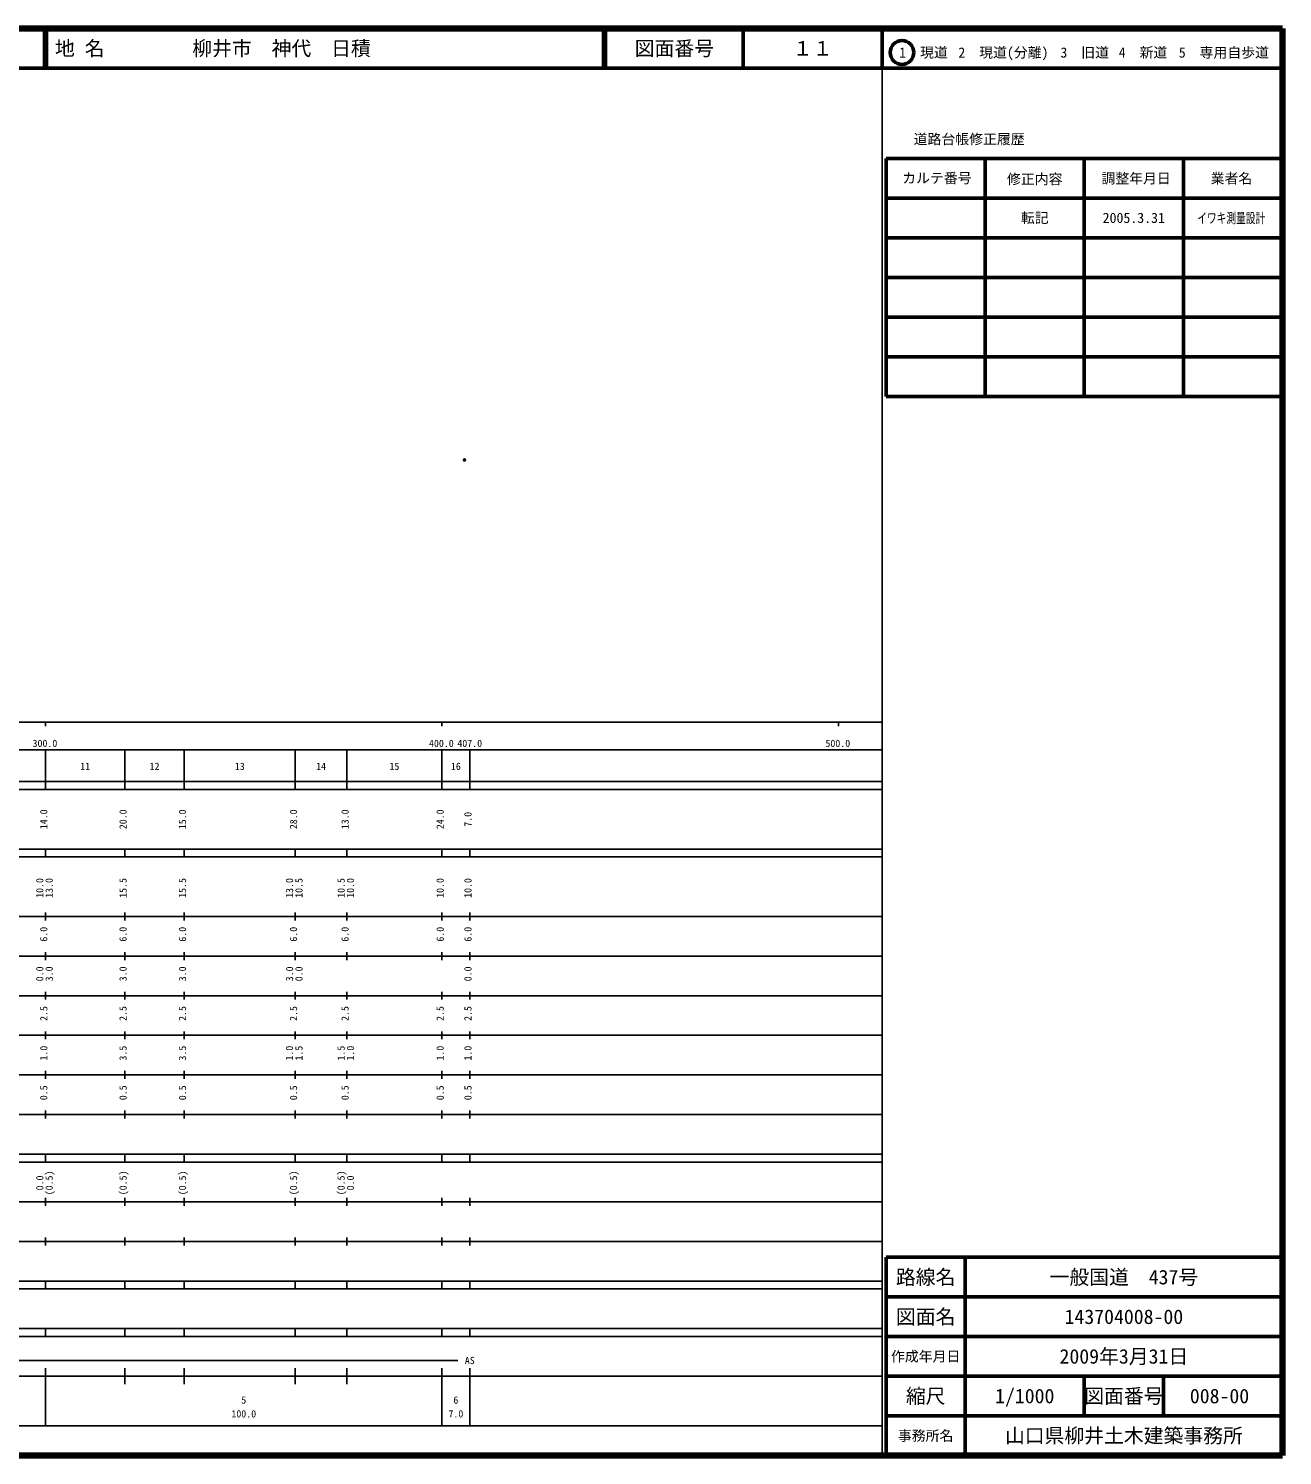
# Model space of a CAD drawing. Units: millimetres on the paper. Extents: x 40 to 680, y 20 to 380.
# Drawn here: x 363.7 to 680, y 20 to 380 of the extents above; entities that cross this region are included whole.
import ezdxf
from ezdxf.enums import TextEntityAlignment as Align

# ---------------------------------------------------------------- set-up
doc = ezdxf.new("R2010")
doc.units = ezdxf.units.MM
doc.header["$PDMODE"] = 32
doc.header["$PDSIZE"] = 0.5
doc.layers.add('M-OTRS', color=6, linetype='Continuous')
doc.layers.add('M-TTL-TXT', color=7, linetype='Continuous')
for name, color, linetype, lineweight in [('M-TTL', 2, 'Continuous', 140), ('M-TTL-BAND', 7, 'Continuous', 25), ('M-TTL-FRAM', 2, 'Continuous', 50), ('M-TTL-LINE', 7, 'Continuous', 50)]:
    doc.layers.add(name, color=color, linetype=linetype, lineweight=lineweight)
doc.styles.add('ＭＳ ゴシック', font='')
doc.styles.get('ＭＳ ゴシック').set_extended_font_data('MS Gothic')

msp = doc.modelspace()

# ---------------------------------------------------------------- linework, layer by layer
at = {"layer": 'M-OTRS'}
msp.add_point((473.645, 271.15), dxfattribs=at)
at = {"layer": 'M-TTL'}
for p, q in [((680, 380), (40, 380)), ((680, 20), (680, 380)), ((40, 20), (680, 20))]:
    msp.add_line(p, q, dxfattribs=at)
at = {"layer": 'M-TTL-BAND'}
for p, q in [((579, 20), (579, 370)), ((40, 205), (579, 205)), ((368, 205), (368, 204)), ((468, 205), (468, 204)), ((568, 205), (568, 204)), ((68, 198), (579, 198)), ((368, 188), (368, 198)), ((388, 188), (388, 198)), ((403, 188), (403, 198)), ((431, 188), (431, 198)), ((444, 188), (444, 198)), ((468, 188), (468, 198)), ((475, 188), (475, 198)), ((40, 190), (579, 190)), ((40, 188), (579, 188)), ((40, 173), (579, 173)), ((368, 171), (368, 173)), ((388, 171), (388, 173)), ((403, 171), (403, 173)), ((431, 171), (431, 173)), ((444, 171), (444, 173)), ((468, 171), (468, 173)), ((475, 171), (475, 173)), ((40, 171), (579, 171)), ((40, 156), (579, 156)), ((368, 155), (368, 157)), ((388, 155), (388, 157)), ((403, 155), (403, 157)), ((431, 155), (431, 157)), ((444, 155), (444, 157)), ((468, 155), (468, 157)), ((475, 155), (475, 157)), ((46, 146), (579, 146)), ((368, 145), (368, 147)), ((388, 145), (388, 147)), ((403, 145), (403, 147)), ((431, 145), (431, 147)), ((444, 145), (444, 147)), ((468, 145), (468, 147)), ((475, 145), (475, 147)), ((368, 135), (368, 137)), ((388, 135), (388, 137)), ((403, 135), (403, 137)), ((431, 135), (431, 137)), ((444, 135), (444, 137)), ((468, 135), (468, 137)), ((475, 135), (475, 137)), ((52, 136), (579, 136)), ((46, 126), (579, 126)), ((368, 125), (368, 127)), ((388, 125), (388, 127)), ((403, 125), (403, 127)), ((431, 125), (431, 127)), ((444, 125), (444, 127)), ((468, 125), (468, 127)), ((475, 125), (475, 127)), ((52, 116), (579, 116)), ((368, 115), (368, 117)), ((388, 115), (388, 117)), ((403, 115), (403, 117)), ((431, 115), (431, 117)), ((444, 115), (444, 117)), ((468, 115), (468, 117)), ((475, 115), (475, 117)), ((46, 106), (579, 106)), ((368, 105), (368, 107)), ((388, 105), (388, 107)), ((403, 105), (403, 107)), ((431, 105), (431, 107)), ((444, 105), (444, 107)), ((468, 105), (468, 107)), ((475, 105), (475, 107)), ((40, 96), (579, 96)), ((40, 94), (579, 94)), ((368, 94), (368, 96)), ((388, 94), (388, 96)), ((403, 94), (403, 96)), ((431, 94), (431, 96)), ((444, 94), (444, 96)), ((468, 94), (468, 96)), ((475, 94), (475, 96)), ((49, 84), (579, 84)), ((368, 83), (368, 85)), ((388, 83), (388, 85)), ((403, 83), (403, 85)), ((431, 83), (431, 85)), ((444, 83), (444, 85)), ((468, 83), (468, 85)), ((475, 83), (475, 85)), ((40, 74), (579, 74)), ((368, 73), (368, 75)), ((388, 73), (388, 75)), ((403, 73), (403, 75)), ((431, 73), (431, 75)), ((444, 73), (444, 75)), ((468, 73), (468, 75)), ((475, 73), (475, 75)), ((40, 64), (579, 64)), ((40, 62), (579, 62)), ((368, 62), (368, 64)), ((388, 62), (388, 64)), ((403, 62), (403, 64)), ((431, 62), (431, 64)), ((444, 62), (444, 64)), ((468, 62), (468, 64)), ((475, 62), (475, 64)), ((40, 52), (579, 52)), ((368, 50), (368, 52)), ((388, 50), (388, 52)), ((403, 50), (403, 52)), ((431, 50), (431, 52)), ((444, 50), (444, 52)), ((468, 50), (468, 52)), ((475, 50), (475, 52)), ((40, 50), (579, 50)), ((71, 44), (472, 44)), ((40, 40), (579, 40)), ((368, 27.5), (368, 42)), ((388, 38), (388, 42)), ((403, 38), (403, 42)), ((431, 38), (431, 42)), ((444, 38), (444, 42)), ((468, 27.5), (468, 42)), ((475, 27.5), (475, 42)), ((68, 27.5), (579, 27.5))]:
    msp.add_line(p, q, dxfattribs=at)
at = {"layer": 'M-TTL-FRAM'}
for p, q in [((580, 347.197), (580, 287.197)), ((580, 347.197), (680, 347.197)), ((580, 287.197), (680, 287.197)), ((680, 70), (580, 70)), ((580, 70), (580, 20))]:
    msp.add_line(p, q, dxfattribs=at)
at = {"layer": 'M-TTL-LINE'}
for p, q in [((367.75, 380), (367.75, 370)), ((368.25, 380), (368.25, 370)), ((508.747, 380), (508.747, 370)), ((509.247, 380), (509.247, 370)), ((543.997, 380), (543.997, 370)), ((579, 380), (579, 370)), ((40, 370), (680, 370)), ((605, 347.197), (605, 287.197)), ((630, 347.197), (630, 287.197)), ((655, 347.197), (655, 287.197)), ((580, 337.197), (680, 337.197)), ((580, 327.197), (680, 327.197)), ((580, 317.197), (680, 317.197)), ((580, 307.197), (680, 307.197)), ((580, 297.197), (680, 297.197)), ((600, 70), (600, 20)), ((680, 60), (580, 60)), ((680, 50), (580, 50)), ((680, 40), (580, 40)), ((630, 40), (630, 30)), ((650, 40), (650, 30)), ((680, 30), (580, 30))]:
    msp.add_line(p, q, dxfattribs=at)
msp.add_circle((584.031, 373.958), 3, dxfattribs=at)

# ---------------------------------------------------------------- texts
at = {"layer": 'M-TTL-BAND', "style": 'ＭＳ ゴシック'}
for s, p in [('300.0', (367.844, 198.195)), ('400.0', (467.844, 198.195)), ('407.0', (475, 198.195)), ('500.0', (567.844, 198.195)), ('11', (378, 192.405)), ('12', (395.5, 192.405)), ('13', (417, 192.405)), ('14', (437.5, 192.405)), ('15', (456, 192.405)), ('16', (471.5, 192.405)), ('AS', (475, 42.5)), ('5', (418, 32.523)), ('6', (471.5, 32.523)), ('100.0', (418, 29.033)), ('7.0', (471.5, 29.033))]:
    msp.add_text(s, height=1.833, dxfattribs=at).set_placement(p, align=Align.BOTTOM_CENTER)
for s, p in [('14.0', (369, 180.5)), ('20.0', (389, 180.5)), ('15.0', (404, 180.5)), ('28.0', (432, 180.5)), ('13.0', (445, 180.5)), ('24.0', (469, 180.5)), ('7.0', (476, 180.5)), ('10.0', (368, 163.174)), ('13.0', (370.37, 163.174)), ('15.5', (389, 163.174)), ('15.5', (404, 163.174)), ('13.0', (431, 163.174)), ('10.5', (433.37, 163.174)), ('10.5', (444, 163.174)), ('10.0', (446.37, 163.174)), ('10.0', (469, 163.174)), ('10.0', (476, 163.174)), ('6.0', (369, 151.5)), ('6.0', (389, 151.5)), ('6.0', (404, 151.5)), ('6.0', (432, 151.5)), ('6.0', (445, 151.5)), ('6.0', (469, 151.5)), ('6.0', (476, 151.5)), ('0.0', (368, 141.5)), ('3.0', (370.37, 141.5)), ('3.0', (389, 141.5)), ('3.0', (404, 141.5)), ('3.0', (431, 141.5)), ('0.0', (433.37, 141.5)), ('0.0', (476, 141.5)), ('2.5', (369, 131.5)), ('2.5', (389, 131.5)), ('2.5', (404, 131.5)), ('2.5', (432, 131.5)), ('2.5', (445, 131.5)), ('2.5', (469, 131.5)), ('2.5', (476, 131.5)), ('1.0', (369, 121.5)), ('3.5', (389, 121.5)), ('3.5', (404, 121.5)), ('1.0', (431, 121.5)), ('1.5', (433.37, 121.5)), ('1.5', (444, 121.5)), ('1.0', (446.37, 121.5)), ('1.0', (469, 121.5)), ('1.0', (476, 121.5)), ('0.5', (369, 111.5)), ('0.5', (389, 111.5)), ('0.5', (404, 111.5)), ('0.5', (432, 111.5)), ('0.5', (445, 111.5)), ('0.5', (469, 111.5)), ('0.5', (476, 111.5)), ('0.0', (368, 88.764)), ('(0.5)', (370.37, 88.764)), ('(0.5)', (389, 88.764)), ('(0.5)', (404, 88.764)), ('(0.5)', (432, 88.764)), ('(0.5)', (444, 88.764)), ('0.0', (446.37, 88.764))]:
    msp.add_text(s, height=1.833, rotation=90, dxfattribs=at).set_placement(p, align=Align.BOTTOM_CENTER)
at = {"layer": 'M-TTL-TXT', "style": 'ＭＳ ゴシック'}
for s, p in [('地 名', (370.38, 375)), ('柳井市\u3000神代\u3000日積', (405.024, 375))]:
    msp.add_text(s, height=3.666, dxfattribs=at).set_placement(p, align=Align.MIDDLE_LEFT)
for s, height, p in [('図面番号', 3.666, (526.622, 375)), ('１１', 3.666, (561.497, 375)), ('1\u3000現道', 2.566, (589.448, 373.958)), ('2\u3000現道(分離)', 2.566, (609.619, 373.958)), ('3\u3000旧道', 2.566, (630.121, 373.958)), ('4\u3000新道', 2.566, (644.824, 373.958)), ('5\u3000専用自歩道', 2.566, (665.228, 373.958)), ('道路台帳修正履歴', 2.566, (600.968, 352.113)), ('カルテ番号', 2.566, (592.839, 342.277)), ('修正内容', 2.566, (617.509, 342.023)), ('調整年月日', 2.566, (643.089, 342.197)), ('業者名', 2.566, (667.134, 342.197)), ('転記', 2.566, (617.5, 332.245)), ('2005.3.31', 2.566, (642.5, 332.245)), ('路線名', 3.666, (590, 65)), ('路線名', 3.666, (590, 65)), ('一般国道\u3000437号', 3.666, (640, 65)), ('図面名', 3.666, (590, 55)), ('図面名', 3.666, (590, 55)), ('143704008-00', 3.666, (640, 55)), ('2009年3月31日', 3.666, (640, 45)), ('作成年月日', 2.566, (590, 45)), ('作成年月日', 2.566, (590, 45)), ('縮尺', 3.666, (590, 35)), ('縮尺', 3.666, (590, 35)), ('1/1000', 3.666, (615, 35)), ('図面番号', 3.666, (640, 35)), ('図面番号', 3.666, (640, 35)), ('008-00', 3.666, (664.125, 35)), ('事務所名', 2.566, (590, 25)), ('事務所名', 2.566, (590, 25)), ('山口県柳井土木建築事務所', 3.666, (640, 25))]:
    msp.add_text(s, height=height, dxfattribs=at).set_placement(p, align=Align.MIDDLE_CENTER)
at = {"layer": 'M-TTL-TXT', "style": 'ＭＳ ゴシック', "width": 0.7}
msp.add_text('イワキ測量設計', height=2.566, dxfattribs=at).set_placement((667.077, 332.189), align=Align.MIDDLE_CENTER)

doc.saveas('drawing.dxf')
